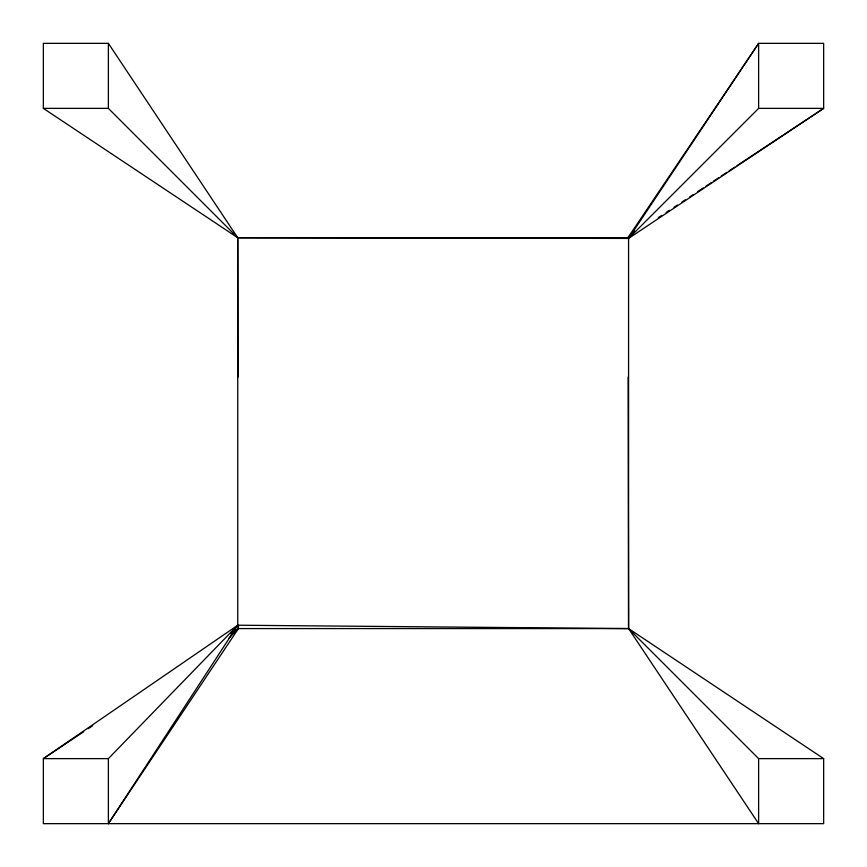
<?xml version="1.0" encoding="UTF-8"?>
<svg xmlns="http://www.w3.org/2000/svg" width="867" height="867" viewBox="0 0 867 867"><rect width="100%" height="100%" fill="white"/><g stroke="black" fill="none" stroke-linecap="round" stroke-linejoin="round"><path stroke-width="1.3" d="M108.375 823.65L238.425 628.575L237.753 625.215L43.35 758.625L43.35 823.65L823.65 823.65L823.65 758.625L628.575 628.575L237.753 625.215L108.375 758.625L108.375 823.65L237.753 625.215L237.753 237.753L108.375 43.35L43.35 43.35L43.35 108.375L237.753 237.753L628.575 238.425L823.65 108.375L823.65 43.35L758.625 43.35L627.903 237.753L237.753 237.753L108.375 108.375L108.375 43.35M234.924 628.098L237.753 625.215M228.866 638.134L238.425 628.575L628.575 628.575L758.625 758.625L823.65 758.625M634.622 231.077L627.903 237.753L628.575 238.425L758.625 43.35L758.625 108.375L628.575 238.425L628.575 628.575L758.625 823.65L758.625 758.625M630.786 234.892L627.903 237.753L631.274 235.521M83.709 731.715L43.35 758.625L108.375 758.625M88.196 728.724L92.682 725.744M230.579 633.81L238.425 628.575L238.425 625.866M658.281 217.671L661.651 215.45M666.149 212.469L669.53 210.237M674.027 207.267L677.398 205.035M681.896 202.065L685.277 199.833M689.774 196.852L693.145 194.62M697.653 191.65L703.278 187.933M705.521 186.448L711.146 182.731M713.4 181.246L719.025 177.529M721.279 176.034L726.904 172.316M729.147 170.832L734.772 167.114M737.026 165.63L823.65 108.375L758.625 108.375M43.35 108.375L108.375 108.375M628.142 377.037L628.575 628.575M237.753 237.753L237.992 377.037"/></g></svg>
